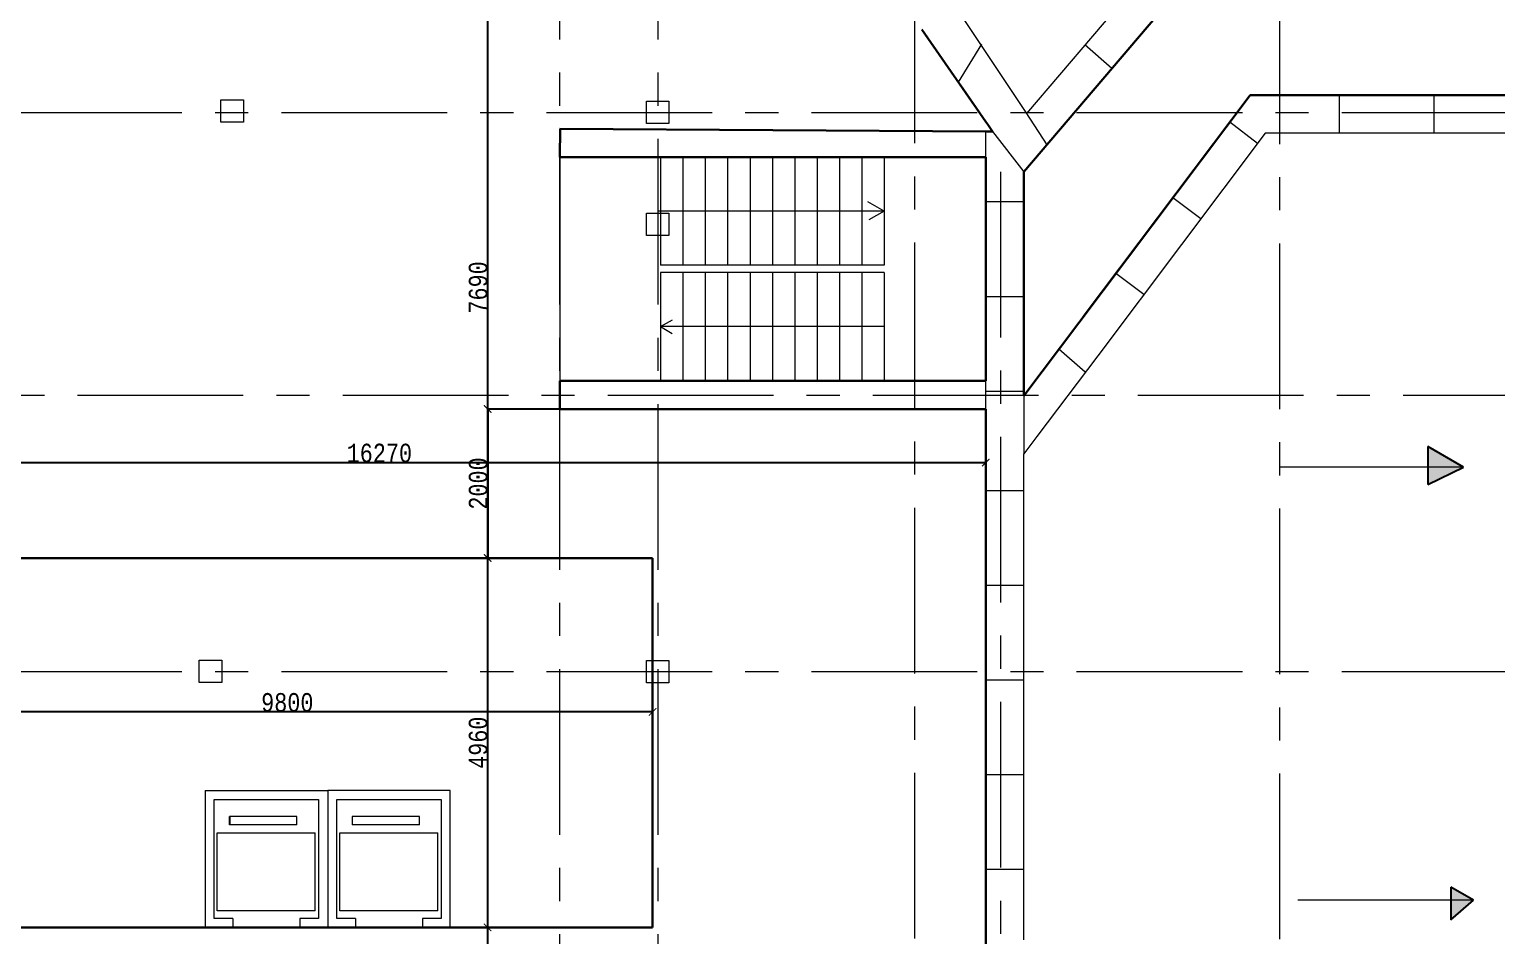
# Model space of a CAD drawing. Header units: millimetres. Extents: x -689206 to 4969298, y -1019800 to 703299.
# Drawn here: x 363551 to 383234, y -354532 to -342375 of the extents above; entities that cross this region are included whole.
import ezdxf

# ---------------------------------------------------------------- set-up
doc = ezdxf.new("R2010")
doc.units = ezdxf.units.MM
doc.linetypes.add('осеваяX2', pattern=[101.6, 63.5, -12.7, 12.7, -12.7])
for name, color, linetype, lineweight in [('несущие', 7, 'Continuous', 30), ('РАЗМЕРЫ', 7, 'Continuous', 9), ('стены', 7, 'Continuous', 20)]:
    doc.layers.add(name, color=color, linetype=linetype, lineweight=lineweight)
doc.styles.add('Аннотативный', font='isocteur.ttf', dxfattribs={"width": 0.7, "height": 250})
doc.dimstyles.new('Аннотативный', dxfattribs={"dimscale": 0, "dimtxt": 250, "dimasz": 100, "dimexe": 1.25, "dimexo": 0.625, "dimtad": 1, "dimdec": 0, "dimtxsty": 'Аннотативный', "dimblk": 'ARCHTICK', "dimcen": 2.5, "dimadec": 0, "dimazin": 0, "dimtfac": 1, "dimtdec": 0, "dimtmove": 0, "dimatfit": 3, "dimfxl": 1, "dimarcsym": 0})

# ---------------------------------------------------------------- blocks, each defined once
blk = doc.blocks.new('_ArchTick')
at = {"color": 0, "linetype": 'ByBlock', "const_width": 0.15}
blk.add_lwpolyline([(-0.5, -0.5), (0.5, 0.5)], dxfattribs=at)
blk = doc.blocks.new('*D2176')
at = {"layer": 'Defpoints', "color": 0, "linetype": 'ByBlock', "lineweight": 20, "transparency": 16777216}
for p in [(362111, -349467), (371911, -349467), (362111, -351531)]:
    blk.add_point(p, dxfattribs=at)
at = {"layer": 'РАЗМЕРЫ', "color": 0, "linetype": 'ByBlock', "lineweight": -2, "transparency": 16777216}
for p, q in [((362111, -349467), (362111, -351532)), ((371911, -349467), (371911, -351532)), ((371911, -351531), (362111, -351531))]:
    blk.add_line(p, q, dxfattribs=at)
at = {"layer": 'РАЗМЕРЫ', "color": 0, "linetype": 'ByBlock', "lineweight": -2, "transparency": 16777216, "xscale": 100, "yscale": 100, "zscale": 100, "rotation": 180}
blk.add_blockref('_ArchTick', (362111, -351531), dxfattribs=at)
at = {"layer": 'РАЗМЕРЫ', "color": 0, "linetype": 'ByBlock', "lineweight": -2, "transparency": 16777216, "xscale": 100, "yscale": 100, "zscale": 100}
blk.add_blockref('_ArchTick', (371911, -351531), dxfattribs=at)
at = {"layer": 'РАЗМЕРЫ', "color": 0, "linetype": 'ByBlock', "lineweight": 5, "transparency": 16777216, "insert": (367011, -351405), "char_height": 250, "attachment_point": 5, "style": 'Аннотативный'}
blk.add_mtext('9800', dxfattribs=at)
blk = doc.blocks.new('*D2177')
at = {"layer": 'Defpoints', "color": 0, "linetype": 'ByBlock', "lineweight": 20, "transparency": 16777216}
for p in [(369030, -342207), (369030, -349467), (369698, -349467)]:
    blk.add_point(p, dxfattribs=at)
at = {"layer": 'РАЗМЕРЫ', "color": 0, "linetype": 'ByBlock', "lineweight": -2, "transparency": 16777216}
for p, q in [((369030, -342207), (369699, -342207)), ((369698, -342207), (369698, -349467)), ((369030, -349467), (369699, -349467))]:
    blk.add_line(p, q, dxfattribs=at)
at = {"layer": 'РАЗМЕРЫ', "color": 0, "linetype": 'ByBlock', "lineweight": -2, "transparency": 16777216, "xscale": 100, "yscale": 100, "zscale": 100}
for p, rotation in [((369698, -342207), 90), ((369698, -349467), 270)]:
    blk.add_blockref('_ArchTick', p, dxfattribs=dict(at, rotation=rotation))
at = {"layer": 'РАЗМЕРЫ', "color": 0, "linetype": 'ByBlock', "lineweight": 5, "transparency": 16777216, "insert": (369572, -345837), "char_height": 250, "attachment_point": 5, "rotation": 90, "style": 'Аннотативный'}
blk.add_mtext('7690', dxfattribs=at)
blk = doc.blocks.new('*D2178')
at = {"layer": 'Defpoints', "color": 0, "linetype": 'ByBlock', "lineweight": 20, "transparency": 16777216}
for p in [(371911, -349467), (369698, -354422), (371911, -354422)]:
    blk.add_point(p, dxfattribs=at)
at = {"layer": 'РАЗМЕРЫ', "color": 0, "linetype": 'ByBlock', "lineweight": -2, "transparency": 16777216}
for p, q in [((371911, -349467), (369696, -349467)), ((369698, -349467), (369698, -354422)), ((371911, -354422), (369696, -354422))]:
    blk.add_line(p, q, dxfattribs=at)
at = {"layer": 'РАЗМЕРЫ', "color": 0, "linetype": 'ByBlock', "lineweight": -2, "transparency": 16777216, "xscale": 100, "yscale": 100, "zscale": 100}
for p, rotation in [((369698, -349467), 90), ((369698, -354422), 270)]:
    blk.add_blockref('_ArchTick', p, dxfattribs=dict(at, rotation=rotation))
at = {"layer": 'РАЗМЕРЫ', "color": 0, "linetype": 'ByBlock', "lineweight": 5, "transparency": 16777216, "insert": (369572, -351944), "char_height": 250, "attachment_point": 5, "rotation": 90, "style": 'Аннотативный'}
blk.add_mtext('4960', dxfattribs=at)
blk = doc.blocks.new('*D2164')
at = {"layer": 'Defpoints', "color": 0, "linetype": 'ByBlock', "lineweight": 20, "transparency": 16777216}
for p in [(360111, -348170), (376380, -348170), (376380, -348186)]:
    blk.add_point(p, dxfattribs=at)
at = {"layer": 'РАЗМЕРЫ', "color": 0, "linetype": 'ByBlock', "lineweight": -2, "transparency": 16777216}
for p, q in [((360111, -348171), (360111, -348187)), ((360111, -348186), (376380, -348186)), ((376380, -348171), (376380, -348187))]:
    blk.add_line(p, q, dxfattribs=at)
at = {"layer": 'РАЗМЕРЫ', "color": 0, "linetype": 'ByBlock', "lineweight": -2, "transparency": 16777216, "xscale": 100, "yscale": 100, "zscale": 100, "rotation": 180}
blk.add_blockref('_ArchTick', (360111, -348186), dxfattribs=at)
at = {"layer": 'РАЗМЕРЫ', "color": 0, "linetype": 'ByBlock', "lineweight": -2, "transparency": 16777216, "xscale": 100, "yscale": 100, "zscale": 100}
blk.add_blockref('_ArchTick', (376380, -348186), dxfattribs=at)
at = {"layer": 'РАЗМЕРЫ', "color": 0, "linetype": 'ByBlock', "lineweight": 5, "transparency": 16777216, "insert": (368246, -348060), "char_height": 250, "attachment_point": 5, "style": 'Аннотативный'}
blk.add_mtext('16270', dxfattribs=at)
blk = doc.blocks.new('*D2165')
at = {"layer": 'Defpoints', "color": 0, "linetype": 'ByBlock', "lineweight": 5, "transparency": 16777216}
for p in [(369696, -354422), (369698, -356292), (370758, -356292)]:
    blk.add_point(p, dxfattribs=at)
at = {"layer": 'РАЗМЕРЫ', "color": 0, "linetype": 'ByBlock', "lineweight": -2, "transparency": 16777216}
for p, q in [((369697, -354422), (369699, -354422)), ((369698, -354422), (369698, -356292)), ((370757, -356292), (369696, -356292))]:
    blk.add_line(p, q, dxfattribs=at)
at = {"layer": 'РАЗМЕРЫ', "color": 0, "linetype": 'ByBlock', "lineweight": -2, "transparency": 16777216, "xscale": 100, "yscale": 100, "zscale": 100}
for p, rotation in [((369698, -354422), 90), ((369698, -356292), 270)]:
    blk.add_blockref('_ArchTick', p, dxfattribs=dict(at, rotation=rotation))
at = {"layer": 'РАЗМЕРЫ', "color": 0, "linetype": 'ByBlock', "lineweight": 5, "transparency": 16777216, "insert": (369572, -355357), "char_height": 250, "attachment_point": 5, "rotation": 90, "style": 'Аннотативный'}
blk.add_mtext('2000', dxfattribs=at)
blk = doc.blocks.new('*D2166')
at = {"layer": 'Defpoints', "color": 0, "linetype": 'ByBlock', "lineweight": 20, "transparency": 16777216}
for p in [(370668, -347468), (369699, -349467), (370668, -349467)]:
    blk.add_point(p, dxfattribs=at)
at = {"layer": 'РАЗМЕРЫ', "color": 0, "linetype": 'ByBlock', "lineweight": -2, "transparency": 16777216}
for p, q in [((370667, -347468), (369698, -347468)), ((369699, -347468), (369699, -349467)), ((370667, -349467), (369698, -349467))]:
    blk.add_line(p, q, dxfattribs=at)
at = {"layer": 'РАЗМЕРЫ', "color": 0, "linetype": 'ByBlock', "lineweight": -2, "transparency": 16777216, "xscale": 100, "yscale": 100, "zscale": 100}
for p, rotation in [((369699, -347468), 90), ((369699, -349467), 270)]:
    blk.add_blockref('_ArchTick', p, dxfattribs=dict(at, rotation=rotation))
at = {"layer": 'РАЗМЕРЫ', "color": 0, "linetype": 'ByBlock', "lineweight": 5, "transparency": 16777216, "insert": (369573, -348467), "char_height": 250, "attachment_point": 5, "rotation": 90, "style": 'Аннотативный'}
blk.add_mtext('2000', dxfattribs=at)

msp = doc.modelspace()

# ---------------------------------------------------------------- hatches: boundary and pattern name
at = {"layer": 'РАЗМЕРЫ', "lineweight": 20, "ltscale": 150}
h = msp.add_hatch(color=256, dxfattribs=at)
h.dxf.hatch_style = 1
h.paths.add_polyline_path([(385657, -353640.4), (385220.9, -353962.6), (385657, -353962.6)])
h.paths.add_polyline_path([(385657, -353962.6), (385220.9, -353962.6), (385657, -354214.4)])
h.paths.add_polyline_path([(382621.3, -353880.8), (382621.3, -354056.4), (382925.3, -354056.4)])
h.paths.add_polyline_path([(382925.3, -354056.4), (382621.3, -354056.4), (382621.3, -354321.2)])
h.paths.add_polyline_path([(382309.6, -347969.8), (382309.6, -348246.1), (382788.2, -348246.1)])
h.paths.add_polyline_path([(382788.2, -348246.1), (382309.6, -348246.1), (382309.6, -348481.5)])
h.paths.add_polyline_path([(385636.1, -348019.1), (385267.7, -348290.9), (385636.1, -348290.9)])
h.paths.add_polyline_path([(385636.1, -348290.9), (385267.7, -348290.9), (385636.1, -348503.6)])

# ---------------------------------------------------------------- linework, layer by layer
at = {"layer": 'несущие', "lineweight": 13}
for p, q in [((375811.9, -341827.4), (376926.1, -343502.5)), ((380129.2, -343769.5), (377882.3, -346752.4))]:
    msp.add_line(p, q, dxfattribs=at)
at = {"layer": 'несущие', "lineweight": 30}
msp.add_line((375523.8, -342375.3), (376380.2, -343613.4), dxfattribs=at)
at = {"layer": 'несущие', "color": 0}
for p, q in [((379925.6, -343259.5), (377627.3, -346310.8)), ((379925.6, -343259.5), (377687.2, -346231.2)), ((380104.6, -343259.5), (379925.6, -343259.5))]:
    msp.add_line(p, q, dxfattribs=at)
at = {"layer": 'РАЗМЕРЫ', "linetype": 'осеваяX2', "lineweight": 5, "ltscale": 35}
for p, q in [((370660.5, -329621), (370660.5, -379462.3)), ((375430.5, -379462.3), (375430.5, -329621)), ((376580.2, -344284.9), (376580.2, -379462.3)), ((401980.5, -347288), (334927.8, -347288))]:
    msp.add_line(p, q, dxfattribs=at)
at = {"layer": 'РАЗМЕРЫ', "linetype": 'ByBlock', "lineweight": 5, "ltscale": 35}
for p, q in [((376015.6, -343085), (376328.4, -342575)), ((376917.7, -343490), (377199.5, -343922.5)), ((376380.2, -344087.7), (376380.2, -343745.4)), ((376471.3, -343745.4), (376890.2, -344284.9)), ((376890.3, -344690), (376380.2, -344690)), ((376890.3, -345960), (376890.3, -344690)), ((376380.2, -347230), (376380.2, -345960)), ((376380.2, -345960), (376890.3, -345960)), ((376380.2, -347467.7), (376380.2, -347230)), ((376380.2, -347230), (376890.3, -347230)), ((376380.2, -347467.7), (376380.2, -348074)), ((376380.2, -348074), (376380.2, -347467.7)), ((376380.2, -347467.7), (376380.2, -348074))]:
    msp.add_line(p, q, dxfattribs=at)
at = {"layer": 'РАЗМЕРЫ', "linetype": 'ByBlock', "lineweight": 9, "ltscale": 35}
msp.add_line((378072.9, -342899.3), (377709.5, -342584.6), dxfattribs=at)
at = {"layer": 'РАЗМЕРЫ', "lineweight": 9, "ltscale": 150}
for p, q in [((381119.5, -343259.5), (381119.6, -343769.5)), ((382389.5, -343259.5), (382389.6, -343769.5)), ((380027.8, -343904.1), (379652.8, -343621.7)), ((379263.7, -344918.5), (378888.7, -344636.1)), ((378499.5, -345933), (378124.6, -345650.5)), ((377715.9, -346973.3), (377362.1, -346662.8)), ((382788.2, -348246.1), (380320.6, -348246.1)), ((376380, -348559.2), (376890.3, -348559.2)), ((376380, -349829.2), (376890.3, -349829.2)), ((376380, -351099.2), (376890.3, -351099.2)), ((376380.4, -352369.2), (376890.6, -352369.2)), ((376380.1, -353639.2), (376890.4, -353639.2)), ((382925.3, -354056.4), (380564.9, -354056.4))]:
    msp.add_line(p, q, dxfattribs=at)
at = {"layer": 'РАЗМЕРЫ', "linetype": 'ByBlock', "lineweight": 30}
for p, q in [((376407.2, -343652.4), (376380.2, -343613.4)), ((376471.3, -343745.4), (376407.2, -343652.4)), ((370668.1, -343707.7), (376380.2, -343745.4)), ((370668.1, -344087.7), (370670.6, -343707.7)), ((376380.2, -343745.4), (376471.3, -343745.4)), ((376380.2, -344087.7), (370668.1, -344087.7)), ((376380.2, -347087.7), (376380.2, -344087.7)), ((376890.3, -347289.2), (376890.2, -344284.9)), ((377627.3, -346310.8), (376890.3, -347289.2)), ((370668.1, -347087.7), (376380.2, -347087.7)), ((370668.1, -347467.7), (370668.1, -347087.7)), ((376380.2, -347467.7), (370668.1, -347467.7)), ((371911.4, -349466.5), (362111.3, -349466.5)), ((371911.4, -354422.1), (371911.4, -349466.5)), ((362111.3, -354422.1), (370236.2, -354422.1)), ((370236.2, -354422.1), (371911.4, -354422.1)), ((371522.4, -354422.1), (371495.4, -354422.1))]:
    msp.add_line(p, q, dxfattribs=at)
at = {"layer": 'РАЗМЕРЫ', "linetype": 'ByBlock', "lineweight": 20}
for p, q in [((370668.1, -344087.7), (370668.1, -347087.7)), ((377065.7, -347836.5), (376890.3, -348069.4))]:
    msp.add_line(p, q, dxfattribs=at)
at = {"layer": 'РАЗМЕРЫ', "linetype": 'ByBlock', "lineweight": 13}
for p, q in [((372018.1, -344087.7), (372018.1, -345537.7)), ((372318.1, -344087.7), (372318.1, -345537.7)), ((372618.1, -344087.7), (372618.1, -345537.7)), ((372918.1, -344087.7), (372918.1, -345537.7)), ((373218.1, -344087.7), (373218.1, -345537.7)), ((373518.1, -344087.7), (373518.1, -345537.7)), ((373818.1, -344087.7), (373818.1, -345537.7)), ((374118.1, -344087.7), (374118.1, -345537.7)), ((374418.1, -344087.7), (374418.1, -345537.7)), ((374718.1, -344087.7), (374718.1, -345537.7)), ((375018.1, -344087.7), (375018.1, -345537.7)), ((375018.1, -344812.7), (371983.4, -344812.7)), ((375018.1, -344812.7), (374800.4, -344687)), ((375018.1, -344812.7), (374813.3, -344930.9)), ((375018.1, -345537.7), (372018.1, -345537.7)), ((372018.1, -345637.7), (372018.1, -347087.7)), ((375018.1, -345637.7), (372018.1, -345637.7)), ((372318.1, -345637.7), (372318.1, -347087.7)), ((372618.1, -345637.7), (372618.1, -347087.7)), ((372918.1, -345637.7), (372918.1, -347087.7)), ((373218.1, -345637.7), (373218.1, -347087.7)), ((373518.1, -345637.7), (373518.1, -347087.7)), ((373818.1, -345637.7), (373818.1, -347087.7)), ((374118.1, -345637.7), (374118.1, -347087.7)), ((374418.1, -345637.7), (374418.1, -347087.7)), ((374718.1, -345637.7), (374718.1, -347087.7)), ((375018.1, -345637.7), (375018.1, -347087.7)), ((372018.1, -346362.7), (372179.4, -346269.6)), ((375018.1, -346362.7), (372018.1, -346362.7)), ((372018.1, -346362.7), (372175, -346453.3)), ((377882.3, -346752.4), (377065.7, -347836.5)), ((376890.3, -354586.8), (376890.3, -348069.4)), ((365908.6, -352583.9), (365908.6, -354423.9)), ((365908.6, -352583.9), (367554.2, -352583.9)), ((367554.2, -352583.9), (367554.2, -354423.9)), ((369194.2, -352583.9), (367554.2, -352583.9)), ((369194.2, -352703.9), (369194.2, -352583.9)), ((369194.2, -354423.9), (369194.2, -352703.9)), ((367140.6, -353043.9), (367140.6, -352933.9)), ((368786.2, -353043.9), (368786.2, -352933.9))]:
    msp.add_line(p, q, dxfattribs=at)
at = {"layer": 'РАЗМЕРЫ', "lineweight": 20, "ltscale": 150}
msp.add_line((376890.3, -347289.2), (376890.3, -348069.4), dxfattribs=at)
at = {"layer": 'РАЗМЕРЫ', "lineweight": 25, "ltscale": 150}
for p, q in [((382788.2, -348246.1), (382309.6, -347969.8)), ((382309.6, -347969.8), (382309.6, -348481.5)), ((382309.6, -348481.5), (382788.2, -348246.1)), ((382925.3, -354056.4), (382621.3, -353880.8)), ((382621.3, -353880.8), (382621.3, -354321.2)), ((382621.3, -354321.2), (382925.3, -354056.4))]:
    msp.add_line(p, q, dxfattribs=at)
at = {"layer": 'стены', "linetype": 'осеваяX2', "lineweight": 5, "ltscale": 35}
for p, q in [((371980.5, -329621), (371980.5, -379462.3)), ((380320.6, -331022.6), (380320.6, -379462.3)), ((334927.8, -343490), (401980.5, -343490)), ((334927.8, -350990), (401980.5, -350990))]:
    msp.add_line(p, q, dxfattribs=at)
at = {"layer": 'стены', "lineweight": 30}
for p, q in [((380641.1, -339890.3), (376890.2, -344284.9)), ((376380.2, -343613.4), (376041.2, -343122.2)), ((380104.6, -343259.5), (383659.5, -343259.5)), ((376890.2, -344284.9), (376890.2, -344849.7)), ((376380.2, -347467.7), (376380.2, -358134.7))]:
    msp.add_line(p, q, dxfattribs=at)
at = {"layer": 'стены', "lineweight": 13}
for p, q in [((380130.6, -339748), (376926.1, -343502.5)), ((383659.6, -343769.5), (380129.2, -343769.5))]:
    msp.add_line(p, q, dxfattribs=at)
at = {"layer": 'стены', "color": 18, "lineweight": 13, "true_color": 0x000000}
for p, q in [((366028.6, -354303.9), (366028.6, -352703.9)), ((366028.6, -352703.9), (367428.6, -352703.9)), ((367428.6, -352703.9), (367428.6, -354303.9)), ((367674.2, -354303.9), (367674.2, -352703.9)), ((367674.2, -352703.9), (369074.2, -352703.9)), ((369074.2, -352703.9), (369074.2, -354303.9)), ((367140.6, -352933.9), (366234.6, -352933.9)), ((367140.6, -353043.9), (366234.6, -353043.9)), ((368786.2, -352933.9), (367880.2, -352933.9)), ((367880.2, -352933.9), (367880.2, -353043.9)), ((368786.2, -353043.9), (367880.2, -353043.9)), ((368786.2, -353043.9), (368583.7, -353043.9)), ((366070.6, -354200.9), (366070.6, -353153.9)), ((366070.6, -353153.9), (367386.6, -353153.9)), ((367386.6, -354200.9), (367386.6, -353153.9)), ((367716.2, -354200.9), (367716.2, -353153.9)), ((367716.2, -353153.9), (369032.2, -353153.9)), ((369032.2, -354200.9), (369032.2, -353153.9)), ((367386.6, -354200.9), (366070.6, -354200.9)), ((369032.2, -354200.9), (367716.2, -354200.9)), ((366278.6, -354303.9), (366028.6, -354303.9)), ((366278.6, -354303.9), (366278.6, -354423.9)), ((367428.6, -354303.9), (367178.6, -354303.9)), ((367178.6, -354303.9), (367178.6, -354423.9)), ((367428.6, -354303.9), (367386.6, -354303.9)), ((367924.2, -354303.9), (367674.2, -354303.9)), ((367924.2, -354303.9), (367924.2, -354423.9)), ((369074.2, -354303.9), (368824.2, -354303.9)), ((368824.2, -354303.9), (368824.2, -354423.9)), ((369074.2, -354303.9), (369032.2, -354303.9))]:
    msp.add_line(p, q, dxfattribs=at)
at = {"layer": 'стены', "color": 18, "lineweight": 25, "true_color": 0x000000}
for p, q in [((366234.6, -352933.9), (366234.6, -353043.9)), ((365889.6, -354423.9), (365519.6, -354423.9)), ((367548.6, -354423.9), (367178.6, -354423.9)), ((367924.2, -354423.9), (367554.2, -354423.9)), ((369194.2, -354423.9), (368824.2, -354423.9))]:
    msp.add_line(p, q, dxfattribs=at)
at = {"layer": 'стены'}
for points in [[(366121.1, -343320), (366421.1, -343320), (366421.1, -343620), (366121.1, -343620)], [(371830.5, -343340), (372130.5, -343340), (372130.5, -343640), (371830.5, -343640)], [(371830.5, -344840), (372130.5, -344840), (372130.5, -345140), (371830.5, -345140)], [(365830.5, -350838), (366130.5, -350838), (366130.5, -351138), (365830.5, -351138)], [(371830.5, -350840), (372130.5, -350840), (372130.5, -351140), (371830.5, -351140)]]:
    msp.add_lwpolyline(points, close=True, dxfattribs=at)

# ---------------------------------------------------------------- dimensions: what is measured, and where the dimension line sits
at = {"layer": 'РАЗМЕРЫ', "linetype": 'ByBlock', "lineweight": 5}
for base, p1, p2, text, picture, middle in [((369697.7, -349466.5), (369029.6, -342207.4), (369029.6, -349466.5), '7690', '*D2177', (369572.1, -345837)), ((369698.9, -349466.5), (370668.1, -347467.7), (370668.1, -349466.5), '2000', '*D2166', (369573.3, -348467.1)), ((369697.7, -354422.1), (371911.4, -349466.5), (371911.4, -354422.1), '4960', '*D2178', (369572.1, -351944.3)), ((369697.7, -356292), (369696.4, -354422.1), (370757.7, -356292), '2000', '*D2165', (369572.1, -355357.1))]:
    dim = msp.add_linear_dim(base=base, p1=p1, p2=p2, angle=90, text=text, dimstyle='Аннотативный', dxfattribs=at)
    dim.commit()
    dim.dimension.update_dxf_attribs({"geometry": picture, "text_midpoint": middle})
dim = msp.add_linear_dim(base=(376380.2, -348185.8), p1=(360111.3, -348170), p2=(376380.2, -348170), text='16270', dimstyle='Аннотативный', dxfattribs=at)
dim.commit()
dim.dimension.update_dxf_attribs({"geometry": '*D2164', "text_midpoint": (368245.8, -348060.2)})
dim = msp.add_linear_dim(base=(362111.3, -351530.6), p1=(371911.4, -349466.5), p2=(362111.3, -349466.5), dimstyle='Аннотативный', dxfattribs=at)
dim.commit()
dim.dimension.update_dxf_attribs({"geometry": '*D2176', "text_midpoint": (367011.3, -351405)})

doc.saveas('drawing.dxf')
